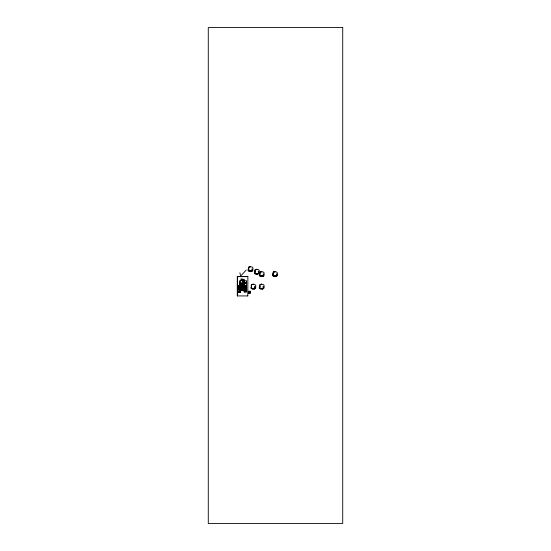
<?xml version="1.0" encoding="UTF-8"?>
<svg xmlns="http://www.w3.org/2000/svg" width="551" height="551" viewBox="0 0 551 551"><rect width="100%" height="100%" fill="white"/><g stroke="black" fill="none" stroke-linecap="round" stroke-linejoin="round"><path stroke-width="0.83" d="M238.425 292.202L238.425 291.045L240.601 291.045L240.601 292.361L238.425 292.361L238.425 291.045M238.955 286.348L238.955 286.437M240.009 280.796L240.009 285.528M238.583 286.864C239.237 287.002 238.39 286.954 238.686 286.245M242.654 279.412L241.937 279.646M248.838 269.184L248.556 270.369L249.975 271.485L251.153 271.664L252.854 270.603L252.943 267.903L252.124 267.008L250.161 266.643L248.349 267.779L248.838 269.184L248.556 270.369L249.975 271.485L248.783 271.264L248.012 270.445L248.239 268.826L248.825 268.282M251.655 286.699L251.373 287.884L252.792 289L253.97 289.179L255.671 288.118L255.76 285.425L254.941 284.523L253.391 284.185L251.593 284.633L251.166 285.294L251.655 286.699L251.284 287.67L252.792 289L251.607 288.779L250.829 287.959L251.504 285.811M241.786 279.412L242.44 279.233M252.213 270.768L252.565 270.238L251.153 271.664L252.213 270.768L249.162 270.94L250.781 270.823M238.542 286.74L238.142 286.789L238.19 286.293M255.003 270.934L254.328 273.082L255.106 273.902L257.469 274.308L259.177 273.241L259.259 270.548L258.44 269.646L256.484 269.281L254.665 270.424L255.154 271.829L254.872 273.007L256.291 274.123L254.782 272.793L255.147 270.927M259.858 273.296L259.184 275.445L259.962 276.265L262.324 276.671L264.032 275.603L264.122 272.91L263.295 272.008L261.339 271.643L259.528 272.786L260.017 274.191L259.728 275.369L261.146 276.485L259.645 275.156L260.003 273.289M259.858 285.811L259.184 287.959L259.962 288.779L262.324 289.179L264.032 288.118L264.122 285.425L263.295 284.523L261.339 284.158L259.528 285.294L260.017 286.699L259.728 287.884L261.146 289L259.645 287.67L260.003 285.797M273.165 273.296L272.49 275.445L273.268 276.265L275.631 276.671L277.339 275.603L277.428 272.91L276.602 272.008L274.646 271.643L272.835 272.786L273.324 274.191L273.034 275.369L274.453 276.485L272.952 275.156L273.31 273.289M246.145 270.093L240.684 276.03L239.885 272.745M246.4 288.586L246.4 286.63M246.311 286.926L244.327 286.837M262.868 275.989L263.385 275.769L262.324 276.671L263.743 275.245L263.385 275.769L260.334 275.948L263.454 275.658L263.674 274.894L263.116 273.943L263.619 275.025M253.598 288.338L255.03 288.283L253.97 289.179L255.382 287.76L255.03 288.283L251.979 288.462M261.959 288.338L263.385 288.283L262.324 289.179L263.743 287.76L263.385 288.283L260.334 288.462M245.96 288.655L246.352 288.655L244.327 288.724L244.272 285.508L246.29 285.508L246.29 288.786L244.272 288.786M245.939 286.926L246.359 286.885M238.142 287.112L238.149 289.344L238.528 288.841M246.035 289.743L246.428 290.308M240.153 290.529L246.511 290.391L239.919 290.391L239.919 280.714L246.511 280.714L246.511 291.878L244.114 291.878L244.114 290.391M237.274 276.657L247.874 276.657M241.751 279.763L241.352 279.708L241.751 280.053M242.709 279.763L243.108 280.108L242.709 279.708M243.129 281.182L244.176 281.182M243.136 281.327L244.114 281.327M243.129 281.52L243.074 280.796M243.129 282.029L243.074 283.827M244.176 282.346L244.238 280.796M240.009 282.835L242.392 282.835M246.166 282.773L244.176 283.111M244.238 282.994L246.393 282.966M245.801 283.393L246.428 283.393M244.176 283.627L244.238 285.335M240.091 283.827L240.739 283.889L240.691 284.468L240.009 284.461M241.193 283.889L243.129 283.889M242.777 284.171L243.191 284.171M242.784 284.461L242.722 283.889M241.634 284.75L241.276 285.528L238.101 285.418L239.919 285.762M242.784 284.915L242.722 286.878M244.176 285.39L246.428 285.335M242.722 285.528L242.103 285.528L241.689 283.889M238.101 285.535L242.722 285.583M244.272 285.563L246.29 285.563M238.101 285.645L239.919 285.645M244.947 286.176L245.484 286.176M238.142 286.245L239.058 286.245L239.113 286.968M240.167 286.3L240.243 285.542M238.142 286.355L239.113 286.189L239.1 287.167M246.083 286.513L244.479 286.513L244.479 285.68L246.083 285.68L246.083 286.513L246.015 285.707M244.327 286.644L246.511 286.651M244.272 286.775L246.4 286.768M242.784 286.892L240.153 286.892L240.153 288.159M240.153 286.947L242.784 286.947M245.78 286.913L246.414 286.926M240.691 287.174L242.44 287.174M239.113 287.395L238.142 287.443L239.058 287.443M238.376 288.139L238.025 288.077L238.376 288.269M245.78 288.586L246.511 288.579M238.19 288.931L238.514 289.316M240.691 289.096L242.44 289.096M242.784 289.096L242.784 290.391M238.142 289.964L238.142 286.189M240.691 290.225L242.385 290.225M240.525 290.308L245.491 290.315M244.114 290.563L244.796 290.563M238.425 291.699L239.568 291.699M244.114 291.713L244.796 291.713M246.469 291.816L244.823 291.872M238.521 292.216L238.308 292.299M247.874 295.928L237.274 295.928L237.274 276.526L247.874 276.526L247.798 295.928M246.4 290.391L246.4 291.782M246.159 281.926L246.159 282.966M246.042 286.734L246.042 288.793M244.796 290.391L244.796 291.878M244.479 280.714L244.479 279.536L240.973 278.882L240.973 280.714M244.568 290.57L244.568 291.706M244.341 290.57L244.341 291.713M244.176 280.714L244.148 288.786L242.777 288.786L242.784 283.889M244.114 281.272L244.086 288.786L242.86 288.724L242.86 284.24M243.129 280.714L243.136 284.171M242.736 288.924L242.736 290.308M242.44 290.281L242.44 289.034L240.691 289.034L240.691 290.281M242.385 287.174L242.385 288.49M242.385 289.096L242.295 290.281M241.751 279.708L241.751 280.108M240.601 291.045L240.601 292.361M240.153 285.625L240.153 286.3M239.568 291.045L239.568 292.361M238.363 288.869L238.328 289.296M238.17 287.897L238.225 288.469M237.426 276.526L237.426 295.928M249.458 292.299L249.431 293.153L248.845 293.552L248.894 292.85L250.271 291.479C251.945 292.216 247.991 292.175 250.147 292.188L249.403 292.45L249.596 292.078L248.653 291.755L249.369 292.416L248.873 292.092C250.25 293.27 246.834 293.104 249.41 292.285M249.465 292.278L250.051 293.511L250.182 292.774L249.307 292.505L249.693 293.297L249.465 292.305L250.567 292.636L249.899 292.815L249.513 292.285M250.009 291.224L249.479 292.223L249.355 291.362L250.009 291.224M250.051 291.569L249.472 292.23L249.376 291.768L250.051 291.569M252.496 269.894L251.697 270.982L252.441 270.024L251.945 268.943L252.496 269.894M258.818 272.531L258.013 273.627L255.478 273.585L258.529 273.406L258.88 272.883L257.469 274.308L258.763 272.662L258.261 271.581L258.818 272.531M255.32 287.408L254.514 288.497L255.258 287.539L254.762 286.458L255.32 287.408M263.674 287.408L262.868 288.497L263.619 287.539L263.116 286.458L263.674 287.408M276.981 274.894L276.175 275.989L273.64 275.948L276.698 275.769L277.05 275.245L275.631 276.671L276.926 275.025L276.43 273.943L276.981 274.894M249.582 291.982L248.797 292.395L248.164 292.016L248.618 291.679L249.424 292.237L248.797 291.348L249.121 291.086L249.582 291.982M249.093 266.987L248.776 267.118L250.574 266.67L249.093 266.987M255.409 269.632L255.092 269.756L256.89 269.315L255.409 269.632M260.272 271.994L259.948 272.118L261.753 271.677L260.272 271.994M273.578 271.994L273.255 272.118L275.059 271.677L273.578 271.994M251.91 284.509L251.593 284.633L253.391 284.185L251.91 284.509M260.272 284.509L259.948 284.633L261.753 284.185L260.272 284.509M342.722 27.55L208.278 27.55L208.278 523.45L342.722 523.45L342.722 27.55M242.44 287.119L240.691 287.119L240.746 288.49L242.44 288.49L242.44 287.119M239.644 288.373L239.189 288.373L239.189 289.592L239.644 289.592L239.644 288.373M246.235 289.103L244.327 289.103L244.327 290.163L246.235 290.163L246.235 289.103"/></g></svg>
